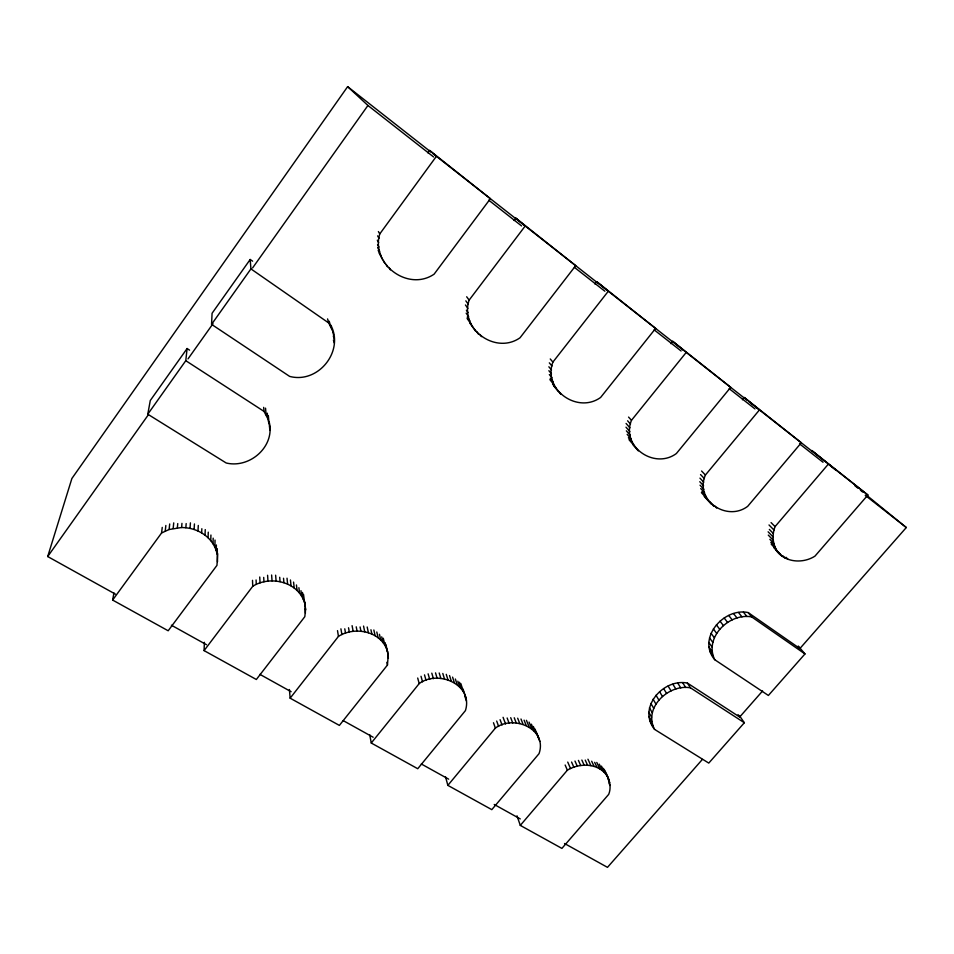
<?xml version="1.0" encoding="UTF-8"?>
<svg xmlns="http://www.w3.org/2000/svg" width="954" height="954" viewBox="0 0 954 954"><rect width="100%" height="100%" fill="white"/><g stroke="black" fill="none" stroke-linecap="round" stroke-linejoin="round"><path stroke-width="1.43" d="M113.943 592.935L112.632 600.066L168.178 630.773L216.963 565.352L217.655 553.678M217.512 561.691L217.262 548.574M217.166 554.298L216.248 550.661L216.367 544.972M604.168 769.473C608.402 776.902 612.194 785.857 608.7 794.36L561.906 848.404L520.3 825.401L516.996 815.825M216.248 550.661L214.877 547.143L215.032 540.071M670.9 343.655L672.761 341.341L730.704 387.324L676.374 453.532C654.444 469.785 620.696 446.544 631.488 420.297L686.224 352.408L746.565 399.809M214.877 547.143L213.028 543.792L213.171 538.163M213.028 543.792L210.751 540.644L210.929 535.039M303.503 594.366L305.59 609.678L304.803 616.701L256.34 679.498L204.084 650.616L204.383 642.292M210.751 540.644L208.079 537.758L208.27 532.165M208.079 537.758L205.027 535.158L205.253 529.589M205.027 535.158L201.652 532.892L201.843 528.719M330.788 325.064C344.573 351.358 318.135 383.985 289.634 376.401L211.561 324.36L212.074 313.282L250.186 259.488L252.619 261.181M744.299 397.52L801.324 442.763L747.686 506.335C726.9 522.124 694.238 500.17 705.411 475.032L759.456 409.91L744.299 397.52L742.439 399.786M201.652 532.892L197.991 530.984L198.289 525.451M197.991 530.984L194.103 529.482L194.437 523.949M429.67 150.458L490.392 198.682L434.118 274.156C408.002 291.984 370.581 264.019 379.775 233.921L436.407 156.301L429.67 150.458L427.929 152.855M194.103 529.482L190.037 528.385L190.418 522.864M780.014 554.334C772.68 547.286 771.464 535.802 775.065 526.608L828.418 464.038L867.89 495.019L814.954 556.146C802.743 563.933 784.725 562.598 776.031 550.148M385.988 644.916L388.23 654.957L387.467 665.033L339.385 725.41L290.147 698.185L289.396 689.527M190.037 528.385L185.851 527.729L186.173 523.579M269.278 422.3C275.098 446.687 249.698 468.676 226.217 463L147.787 414.215L150.279 400.525L187.103 348.532L189.584 350.154M112.632 600.066L161.572 532.976L169.108 529.518L181.606 527.502L181.952 523.364M177.361 527.741L177.742 523.591M515.899 218.168L575.703 265.641L520.037 337.776C495.46 355.055 459.339 328.82 469.153 300.105L525.189 226.003L515.899 218.168L514.123 220.529M173.175 528.409L173.723 522.875M169.108 529.518L169.705 523.973M147.787 414.215L185.78 360.684L187.103 348.532M165.233 531.044L165.853 525.475M596.763 281.668L655.636 328.403L600.626 397.448C577.444 414.203 542.54 389.53 552.891 362.103L608.294 291.232L596.763 281.668L594.95 284.006M161.572 532.976L162.24 527.395M739.362 715.548L744.335 722.738L708.774 763.093L654.587 729.393C637.117 707.999 663.28 678.199 687.381 683.064L739.672 717.026L762.592 690.958M654.587 729.393C643.068 707.725 668.766 683.768 690.481 687.834L744.335 722.738M798.403 646.216L804.973 653.943L768.387 695.466L714.761 659.727C696.587 638.536 723.836 607.257 748.163 612.575L799.881 648.553L906.3 527.526L866.196 494.899M714.761 659.727C703.766 637.51 729.273 612.587 751.716 616.928L804.973 653.943M115.398 594.127L47.7 556.54L71.896 478.479L347.638 86.647L430.707 151.853M211.561 324.36L250.926 268.897L250.186 259.488M47.7 556.54L148.419 414.668M188.021 358.895L212.98 323.728M252.583 267.955L367.934 105.477L347.638 86.647M204.084 650.616L252.75 586.281C270.197 575.155 298.22 581.713 304.529 602.701M290.147 698.185L338.455 636.39C354.9 625.788 381.97 631.357 387.586 651.665M371.261 743.023L419.2 683.589C438.22 669.422 473.578 684.734 465.421 710.611L417.745 768.721L371.261 743.023L369.711 734.675M447.855 785.369L495.376 728.117C513.407 714.379 547.679 728.784 539.046 753.648L491.799 809.648L447.855 785.369L445.53 776.794M520.3 825.401L567.368 770.2C579.937 762.413 600.09 763.021 607.853 777.224M702.406 759.396L607.483 867.353L564.529 843.503M181.606 527.502L185.851 527.729M171.374 625.204L206.517 644.725M259.893 674.359L291.137 691.71M343.213 720.616L373.157 737.239M421.322 763.987L448.666 779.168M494.232 804.472L520.264 818.926M185.78 360.684L264.008 411.389L267.788 418.627L269.66 426.426M250.926 268.897L328.748 322.989L332.409 330.597M433.044 153.689L524.295 225.323M525.189 226.003L683.386 350.213M748.902 401.646L824.948 461.342M367.934 105.477L433.617 156.969M488.746 200.185L521.588 225.931M574.368 267.311L604.86 291.22M654.122 329.834L681.108 350.989M729.19 388.683L754.996 408.908M799.571 443.848L823.028 462.249M865.254 495.353L906.3 527.526M867.89 495.019L811.782 450.503L835.263 469.726M854.736 485.574L858.171 488.376M860.472 490.237L862.762 492.109M672.761 341.341L686.224 352.408M771.07 522.589L775.065 526.608M769.019 524.974L773.992 530.03M769.353 529.41L773.324 533.477M768.113 531.795L773.074 536.899M768.292 535.111L773.241 540.238M769.866 539.344L773.825 543.47M786.013 557.267L788.028 559.378M770.844 542.397L774.815 546.535M783.091 555.943L785.106 558.042M701.572 471.014L705.411 475.032M771.226 544.197L776.186 549.385M778.416 552.163L782.423 556.361M773.956 547.834L777.927 551.996M700.546 474.567L704.374 478.61M699.95 478.145L703.766 482.211M699.783 481.71L703.599 485.801M700.045 485.192L703.849 489.307M700.725 488.555L704.541 492.693M701.822 491.751L705.638 495.913M714.701 505.942L716.645 508.065M701.405 492.646L707.152 498.918M709.943 502.054L713.807 506.276M704.231 496.426L711.267 504.129M628.555 417.077L631.488 420.297M627.589 420.797L630.499 424.041M626.086 423.457L629.962 427.821M625.991 427.189L629.867 431.578M626.361 430.838L630.224 435.262M627.16 434.368L631.035 438.816M628.388 437.731L632.264 442.203M629.044 439.746L633.909 445.375M633.241 445.148L638.333 450.884M798.021 646.359L799.881 648.553M550.243 358.954L552.891 362.103M549.313 362.854L551.961 366.026M548.86 366.789L551.495 369.997M748.163 612.575L751.716 616.928M548.872 370.701L551.495 373.944M743.404 612.146L746.934 616.499M549.337 374.552L551.972 377.82M738.491 612.492L741.985 616.856M550.267 378.273L552.903 381.564M549.886 379.609L554.286 385.13M552.545 384.033L556.087 388.481M559.056 392.058L560.845 394.312M553.845 385.953L558.281 391.545M733.554 613.613L737.025 617.989M728.737 615.473L732.171 619.861M724.193 618.013L727.592 622.425M720.043 621.173L723.418 625.597M716.406 624.846L719.745 629.294M466.673 296.766L469.153 300.105M713.377 628.936L716.704 633.408M711.064 633.313L714.367 637.809M465.826 300.856L468.295 304.231M709.514 637.856L712.805 642.376M465.457 304.982L467.913 308.404M708.774 642.447L712.054 646.991M708.87 646.931L712.137 651.499M709.776 651.188L713.055 655.78M466.387 310.253L468.032 312.554M466.16 313.151L468.629 316.633M479.91 334.449L481.46 336.643M467.233 317.074L469.702 320.592M476.666 331.658L478.359 334.079M467.102 318.433L471.24 324.36M473.923 328.736L475.605 331.157M469.893 323.12L473.22 327.902M738.038 714.641L739.672 717.026M687.381 683.064L690.481 687.834M682.635 682.706L685.711 687.476M677.745 683.1L680.786 687.882M672.856 684.245L675.861 689.026M668.11 686.081L671.079 690.887M663.626 688.585L666.572 693.403M659.56 691.662L662.481 696.503M656.018 695.239L658.904 700.105M378.392 231.572L379.775 233.921M653.096 699.21L655.958 704.088M650.878 703.444L653.728 708.345M649.435 707.832L652.274 712.757M377.605 235.876L378.988 238.261M648.792 712.244L651.618 717.193M648.982 716.549L651.809 721.522M649.972 720.64L652.798 725.624M377.331 240.229L378.702 242.662M377.569 244.582L378.941 247.038M389.101 267.525L390.377 269.839M377.629 247.611L379.692 251.355M386.155 264.437L387.407 266.726M378.166 250.473L380.932 255.529M383.401 260.68L384.82 263.268M379.155 253.12L382.649 259.524M603.286 768.328L608.974 779.847M607.877 778.726L609.713 782.626M601.449 766.11L604.49 772.549M608.831 782.888L610.059 785.5M599.267 764.142L602.296 770.57M596.799 762.437L599.816 768.864M594.664 762.329L597.061 767.469M591.695 761.244L594.068 766.384M587.95 759.217L590.896 765.633M585.243 760.111L587.581 765.239M581.857 760.064L584.17 765.203M578.422 760.386L580.712 765.525M574.976 761.042L577.253 766.193M571.589 762.055L573.843 767.207M567.737 762.091L570.528 768.554M565.15 765.025L567.368 770.2M536.756 733.125L538.962 738.503M534.979 729.035L537.71 735.761M537.603 735.999L539.797 741.401M533.358 726.495L536.088 733.197M531.378 724.169L534.085 730.859M529.065 722.095L531.76 728.773M526.453 720.306L529.124 726.972M524.092 720.151L526.214 725.481M520.979 719.006L523.078 724.336M517.676 718.207L519.763 723.537M514.242 717.766L516.293 723.096M510.712 717.694L512.739 723.025M507.146 717.992L509.15 723.335M503.08 717.325L505.56 724.003M500.087 719.686L502.042 725.04M496.688 721.057L498.62 726.411M493.468 722.738L495.376 728.117M463.072 689.193L465.874 697.815M460.794 683.541L463.549 691.9M465.015 696.742L466.411 700.963M459.494 682.265L461.772 689.217M457.825 681.204L459.637 686.749M455.356 679.021L457.145 684.555M452.578 677.125L454.354 682.659M449.537 675.551L451.278 681.084M446.257 674.335L447.975 679.844M442.799 673.464L444.492 678.986M439.198 672.987L440.867 678.497M435.525 672.88L437.171 678.401M332.707 331.849L333.53 334.639M329.202 321.212L330.811 326.685M333.316 335.951L334.138 338.777M431.804 673.166L433.426 678.688M327.568 318.91L328.748 322.989M333.423 340.101L334.246 342.951M428.119 673.834L429.705 679.367M424.506 674.872L426.056 680.417M421.012 676.279L422.539 681.836M417.697 678.02L419.2 683.589M385.13 642.686L386.501 648.481M386.942 649.531L388.23 654.957M387.777 655.589L388.421 658.308M383.293 638.238L384.987 645.453M381.719 636.867L383.067 642.626M386.835 662.291L387.467 665.033M379.442 634.291L380.753 640.039M376.806 631.989L378.106 637.713M373.849 629.986L375.125 635.698M370.939 629.747L371.881 634.028M367.183 627.005L368.399 632.717M363.546 626.074L364.738 631.786M360.075 626.969L360.946 631.25M356.224 626.826L357.07 631.107M352.086 625.669L353.171 631.381M348.52 627.768L349.307 632.061M344.764 628.829L345.539 633.134M340.912 628.829L341.902 634.577M337.501 630.63L338.455 636.39M304.779 601.974L305.59 609.678M304.91 608.986L305.423 613.207M302.466 592.446L303.3 599.362M300.975 590.669L301.631 596.178M298.9 587.7L299.544 593.197M296.444 584.981L297.064 590.454M293.57 582.095L294.214 588.01M290.433 579.972L291.053 585.875M287.023 578.196L287.607 584.087M269.469 426.259L269.851 430.421M283.529 578.267L283.934 582.679M268.336 415.646L268.968 422.479M267.299 413.189L267.788 418.627M265.534 408.169L266.13 414.907M279.701 577.265L280.071 581.678M263.674 407.37L264.008 411.389M275.623 575.202L276.1 581.081M271.616 575.023L272.045 580.903M267.585 575.274L267.979 581.153M263.698 577.408L263.96 581.833M259.738 577.015L260.048 582.918M256.077 579.972L256.292 584.408M252.5 580.342L252.75 586.281"/></g></svg>
